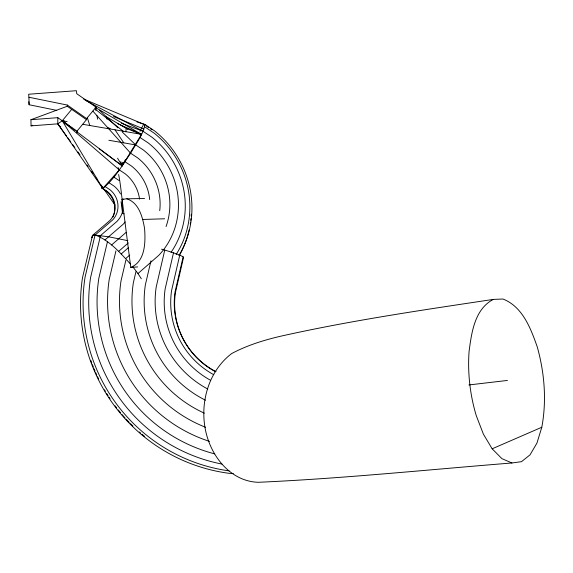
<?xml version="1.0" encoding="UTF-8"?>
<svg xmlns="http://www.w3.org/2000/svg" width="573" height="573" viewBox="0 0 573 573"><rect width="100%" height="100%" fill="white"/><g stroke="black" fill="none" stroke-linecap="round" stroke-linejoin="round"><path stroke-width="0.86" d="M92.668 236.914L91.701 237.752L92.532 235.41L109.873 220.512A19.525 18.537 61.1 0 0 107.251 191.403L102.768 188.46L57.773 123.84L57.83 117.673L30.935 119.707L31.064 125.867L57.773 123.84L62.264 120.781L71.689 109.393M96.006 107.165L86.616 118.582L86.566 119.764L67.285 106.263L67.313 105.067L28.929 97.252L28.65 94.237L76.431 90.699L76.732 93.7L96.006 107.165L95.834 110.46M76.968 132.879L77.026 131.138L86.451 119.678M101.879 186.311L101.643 188.03L102.768 188.46C114.557 179.098 122.113 165.432 130.658 153.249C135.758 143.959 143.114 135.085 144.94 124.448L136.961 121.934M99.215 148.772L122.171 165.841L122.55 162.352M125.831 131.862L126.21 128.373L141.51 134.354L122.171 165.841L76.531 131.511M541.8 427.25C546.792 400.498 544.529 372.83 537.202 346.722C530.705 328.358 522.612 306.684 502.972 299.027L493.346 299.4C422.509 310.043 351.521 320.393 281.565 336.007C264.339 339.975 247.378 345.182 231.721 353.527C208.715 370.982 199.848 402.103 205.428 429.836C210.527 455.607 229.988 481.241 258.065 482.301C342.847 478.541 427.329 469.753 511.904 462.984L521.502 461.666L530.032 454.847L536.944 443.094L541.8 427.25L492.157 448.809L483.404 434.162L476.285 415.69A105.382 60.896 82.4 0 1 469.086 351.414C471.543 332.612 474.659 309.091 493.346 299.4M161.5 249.148L164.759 250.072L156.214 286.951A98.449 97.446 55.7 0 0 207.748 389.017M164.759 250.072L173.497 252.808L165.16 288.864A88.808 87.905 55.7 0 0 210.52 380.264M173.497 252.808L179.757 255.107L171.585 290.511A81.567 80.743 55.8 0 0 213.758 374.699M179.757 255.107L183.138 256.811L175.08 291.779A77.197 76.431 55.8 0 0 215.555 371.741M135.951 271.652L133.33 282.861A122.135 120.882 55.7 0 0 204.353 413.154M150.95 260.837L145.356 284.903A109.815 108.698 55.7 0 0 205.535 400.226M115.947 250.838L109.228 279.373A146.094 144.604 55.7 0 0 209.517 441.382M125.867 260.228L121.003 280.971A134.519 133.137 55.7 0 0 205.542 427.257M130.673 264.268C120.402 253.008 109.758 240.481 95.154 234.987L92.532 235.41L82.519 277.633A170.174 168.491 55.9 0 0 228.885 473.291L233.34 473.527M127.851 240.674L108.619 236.799L95.032 235.088L85.033 277.275A168.505 166.815 55.8 0 0 229.071 470.87M100.511 235.56L90.598 277.461A163.692 162.037 55.8 0 0 221.937 464.051M107.395 241.971L98.85 278.177A156.049 154.466 55.7 0 0 214.717 453.866M117.558 158.22L122.171 165.841L125.423 159.559M140.027 131.303L143.673 124.234L83.586 99.036M141.33 278.764L137.978 273.557L158.757 255.336A75.808 71.833 61.3 0 0 148.378 143.042L139.977 137.448M125.723 258.581L129.72 255.092M118.632 251.354L128.373 242.895M121.204 253.975L128.631 247.522M111.556 244.986L126.103 232.409M104.995 239.929L123.045 224.358A29.438 27.912 61.3 0 0 125.136 221.93M95.154 234.987L112.587 220.003A20.341 19.303 61.2 0 0 109.851 189.67L105.296 186.683M99.401 236.52L117.078 221.307A23.715 22.497 61.2 0 0 122.686 211.158M118.625 174.543A46.95 2.536 85.2 0 1 122.085 199.318L130.766 267.39C145.485 261.539 145.592 241.835 144.568 228.434C142.598 217.203 139.003 202.735 126.798 198.802L122.085 199.318L122.507 213.192L124.09 213.872M31.064 125.867L32.747 125.251M30.935 119.707L67.285 106.263M92.532 235.41L95.032 235.088M130.766 267.39L137.635 266.939M142.77 219.466L164.652 218.779M126.798 198.802L144.568 198.516M122.085 199.318L123.797 199.289M118.059 167.56L119.306 169.909L102.768 188.46L62.264 120.781L64.047 120.946M139.561 199.132A37.138 35.204 61.3 0 0 125.05 173.698L119.306 169.909L62.264 120.781L67.113 121.612M82.82 124.305L141.51 134.354L95.147 107.344M108.891 140.27L135.751 144.948L143.508 150.105A66.332 62.844 61.3 0 1 166.048 226.579M72.248 128.295L62.264 120.781L63.997 121.125M28.829 101.758L29.108 104.744L56.784 110.381M136.438 132.872L141.51 134.354L117.372 123.517M121.433 123.259L143.035 131.274L151.988 137.248A84.023 79.626 61.3 0 1 171.048 252.299M107.66 127.6L110.166 128.545M113.483 116.491L143.88 129.054M511.904 462.984L501.891 458.629L492.157 448.809M84.31 99.573L87.497 101.149M59.169 125.838L60.759 126.669M86.602 100.948L143.035 131.274M127.686 129.233L106.284 116.72L107.108 119.263M101.643 188.03L106.241 191.053A21.287 20.22 61.1 0 1 113.003 217.017M113.862 177.086L119.062 180.516M109.078 182.808L113.877 185.96A23.715 22.497 61.2 0 1 120.552 193.989M125.043 161.772L131.425 165.991A46.291 43.863 61.3 0 1 149.689 199.59M62.264 120.781L63.746 121.763M144.725 126.841L154.108 133.108A90.398 85.692 61.3 0 1 176.104 254.541M144.94 124.448L154.588 130.895A94.488 89.61 61.2 0 1 178.905 255.63M143.673 124.234L145.069 125.165M146.459 126.096L148.55 127.493M150.642 128.889L152.031 129.82M67.313 105.067L86.616 118.582M57.83 117.673L77.026 131.138M64.061 122.629L67.65 125.294M73.681 129.369L75.106 130.436M95.139 109.071L123.188 131.217M99.58 110.295L117.816 127.765M122.3 132.062L135.751 144.948M92.883 111.126L130.658 153.249L137.721 157.933A56.254 53.296 61.3 0 1 159.731 210.692M132.843 266.832L137.978 273.557M57.773 123.84L66.561 136.088M67.6 137.527L70.701 141.846M72.771 144.725L74.834 147.612M77.935 151.931L80.005 154.817M87.117 165.024L88.135 166.478M91.687 171.585L93.213 173.769M96.264 178.146L97.281 179.6M100.834 184.707L102.359 186.891M103.885 189.083L115.058 205.12M115.015 129.82L123.775 142.863M120.803 161.607L122.171 165.841M87.433 118.002L89.796 125.501M183.138 256.811L183.446 257.814L175.431 292.588A75.98 75.228 55.8 0 0 216.028 371.684M97.002 115.717L97.611 119.184M122.507 213.192L121.805 207.075A18.723 1.017 85.2 0 0 121.039 201.746M28.929 97.252L29.108 104.744M468.922 384.956A588.192 11.073 -5.9 0 1 507.406 380.451M144.661 436.468A168.634 166.972 55.9 0 1 141.961 434.248M140.629 433.124A168.634 166.972 55.9 0 1 139.311 431.978M132.9 426.076A168.634 166.972 55.9 0 1 130.429 423.626M129.212 422.38A168.634 166.972 55.9 0 1 126.21 419.207M125.036 417.918A168.634 166.972 55.9 0 1 122.149 414.637M120.459 412.632A168.634 166.972 55.9 0 1 118.26 409.924M116.641 407.869A168.634 166.972 55.9 0 1 115.066 405.784M110.03 398.679A168.634 166.972 55.9 0 1 109.063 397.218M108.118 395.757A168.634 166.972 55.9 0 1 106.714 393.536M105.353 391.295A168.634 166.972 55.9 0 1 104.465 389.79M98.692 379.061A168.634 166.972 55.9 0 1 97.56 376.705M96.823 375.129A168.634 166.972 55.9 0 1 95.741 372.737M95.046 371.139A168.634 166.972 55.9 0 1 94.029 368.726M93.37 367.107A168.634 166.972 55.9 0 1 92.418 364.672M91.802 363.038A168.634 166.972 55.9 0 1 90.914 360.582M191.26 214.18A96.042 91.121 61.2 0 1 191.153 215.942M190.931 218.592A96.042 91.121 61.2 0 1 190.745 220.354M190.515 222.116A96.042 91.121 61.2 0 1 190.265 223.871M189.119 229.952A96.042 91.121 61.2 0 1 179.449 255.25"/></g></svg>
